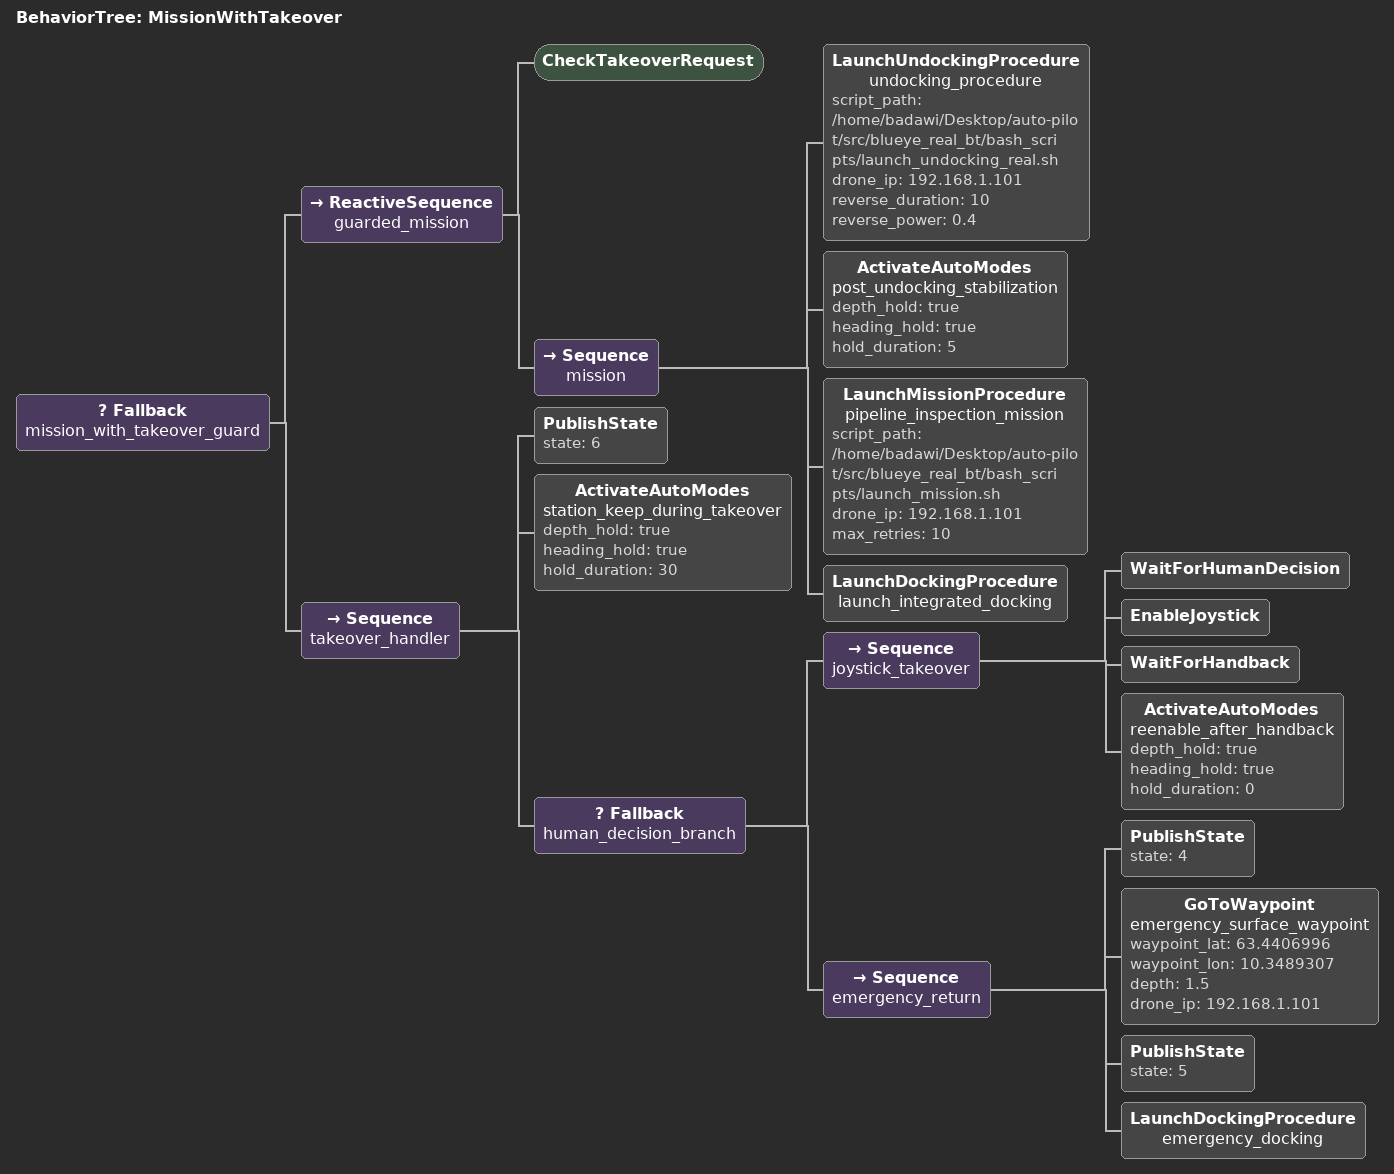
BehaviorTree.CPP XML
<?xml version="1.0" encoding="UTF-8"?>
<root BTCPP_format="4"
      main_tree_to_execute="MissionWithTakeover">
  <BehaviorTree ID="MissionWithTakeover">

    <Fallback name="mission_with_takeover_guard">

      <!-- ── NORMAL MISSION (interrupted if urgency >= threshold) ─────────── -->
      <ReactiveSequence name="guarded_mission">
        <CheckTakeoverRequest/>

        <Sequence name="mission">

          <!-- Phase 1: Undocking -->
          <LaunchUndockingProcedure name="undocking_procedure"
                                    script_path="/home/badawi/Desktop/auto-pilot/src/blueye_real_bt/bash_scripts/launch_undocking_real.sh"
                                    drone_ip="192.168.1.101"
                                    reverse_duration="10"
                                    reverse_power="0.4"/>

          <!-- Phase 2: Stabilise then run mission -->
          <ActivateAutoModes name="post_undocking_stabilization"
                             depth_hold="true"
                             heading_hold="true"
                             hold_duration="5"/>
          <LaunchMissionProcedure name="pipeline_inspection_mission"
                                  script_path="/home/badawi/Desktop/auto-pilot/src/blueye_real_bt/bash_scripts/launch_mission.sh"
                                  drone_ip="192.168.1.101"
                                  max_retries="10"/>

          <!-- Phase 3: Docking -->
          <LaunchDockingProcedure name="launch_integrated_docking"/>

        </Sequence>
      </ReactiveSequence>

      <!-- ── TAKEOVER HANDLER (runs when CheckTakeoverRequest fails) ──────── -->
      <Sequence name="takeover_handler">

        <PublishState state="6"/>

        <!-- Hold position while operator decides -->
        <ActivateAutoModes name="station_keep_during_takeover"
                           depth_hold="true"
                           heading_hold="true"
                           hold_duration="30"/>

        <Fallback name="human_decision_branch">

          <!-- ACCEPT: give joystick control, wait for handback, re-enable auto -->
          <Sequence name="joystick_takeover">
            <WaitForHumanDecision/>
            <EnableJoystick/>
            <WaitForHandback/>
            <ActivateAutoModes name="reenable_after_handback"
                               depth_hold="true"
                               heading_hold="true"
                               hold_duration="0"/>
          </Sequence>

          <!-- REJECT: autonomous emergency return to dock -->
          <Sequence name="emergency_return">
            <PublishState state="4"/>
            <GoToWaypoint name="emergency_surface_waypoint"
                          waypoint_lat="63.4406996"
                          waypoint_lon="10.3489307"
                          depth="1.5"
                          drone_ip="192.168.1.101"/>
            <PublishState state="5"/>
            <LaunchDockingProcedure name="emergency_docking"/>
          </Sequence>

        </Fallback>
      </Sequence>

    </Fallback>
  </BehaviorTree>

  <!-- Node model (Groot2 metadata) -->

</root>
